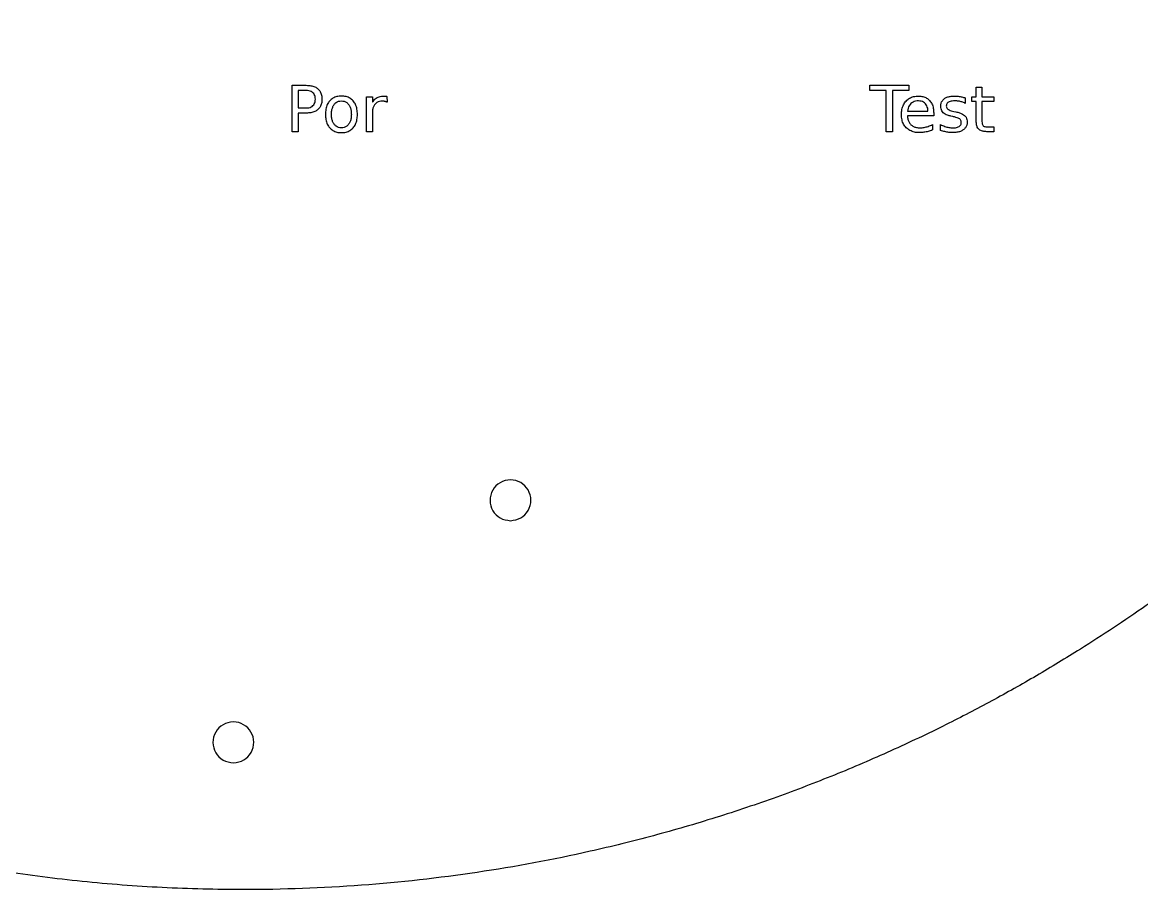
# Model space of a CAD drawing. Extents: x 0 to 245, y 0 to 210.
# Drawn here: x 90.3 to 164.8, y 0.1 to 57.8 of the extents above; entities that cross this region are included whole.
import ezdxf

# ---------------------------------------------------------------- set-up
doc = ezdxf.new("R2010")
doc.units = 0
doc.layers.add('Capa_1', color=7, linetype='CONTINUOUS')

msp = doc.modelspace()

# ---------------------------------------------------------------- linework, layer by layer
at = {"layer": 'Capa_1', "color": 5}
for p, q in [((108.23777, 53.631284), (109.180347, 53.631284)), ((108.23777, 50.545167), (108.23777, 53.631284)), ((108.23777, 53.631284), (108.23777, 53.631284)), ((146.666147, 53.631301), (149.276841, 53.631301)), ((146.666147, 53.279903), (146.666147, 53.631301)), ((146.666147, 53.631301), (146.666147, 53.631301)), ((149.276841, 53.631301), (149.276841, 53.279903)), ((108.655315, 53.288152), (108.655315, 52.128535)), ((109.180347, 53.288152), (108.655315, 53.288152)), ((108.655315, 53.288152), (108.655315, 53.288152)), ((111.524389, 52.916082), (111.524389, 52.916082)), ((114.554696, 52.895389), (114.556672, 52.504715)), ((147.761688, 53.279903), (146.666147, 53.279903)), ((147.761688, 50.545187), (147.761688, 53.279903)), ((149.276841, 53.279903), (148.181299, 53.279903)), ((148.181299, 53.279903), (148.181299, 50.545187)), ((153.752019, 52.860289), (153.752019, 53.517613)), ((153.752019, 53.517613), (154.134424, 53.517613)), ((154.134424, 53.517613), (154.134424, 52.860289)), ((154.134424, 53.517613), (154.134424, 53.517613)), ((108.655315, 52.128535), (109.180347, 52.128535)), ((111.524389, 52.593623), (111.524389, 52.593623)), ((113.200775, 50.545161), (113.200775, 52.860267)), ((113.200775, 52.860267), (113.58318, 52.860267)), ((113.58318, 52.860267), (113.58318, 52.5006)), ((114.556672, 52.504715), (114.556762, 52.504737)), ((153.026482, 52.792076), (153.026482, 52.43241)), ((153.026482, 52.792076), (153.026482, 52.792076)), ((153.472966, 52.564701), (153.472966, 52.860289)), ((153.472966, 52.860289), (153.752019, 52.860289)), ((153.752019, 52.564701), (153.472966, 52.564701)), ((153.752019, 51.307929), (153.752019, 52.564701)), ((154.134424, 52.860289), (154.917839, 52.860289)), ((154.917839, 52.564701), (154.134424, 52.564701)), ((154.134424, 52.564701), (154.134424, 51.307929)), ((154.917839, 52.860289), (154.917839, 52.564701)), ((109.180347, 51.785404), (108.655315, 51.785404)), ((108.655315, 51.785404), (108.655315, 50.545167)), ((113.58318, 51.764725), (113.58318, 50.545161)), ((150.92635, 51.611786), (149.177623, 51.611786)), ((149.190023, 51.907377), (150.546014, 51.909353)), ((150.546014, 51.909353), (150.546014, 51.909443)), ((150.92635, 51.797822), (150.92635, 51.611786)), ((150.92635, 51.797822), (150.92635, 51.797822)), ((152.197592, 51.551842), (152.065301, 51.582847)), ((152.274074, 51.899108), (152.404297, 51.870169)), ((150.837467, 51.022676), (150.837467, 50.663009)), ((151.381104, 50.629935), (151.381104, 51.022676)), ((154.527165, 50.863514), (154.917839, 50.863514)), ((154.917839, 50.863514), (154.917839, 50.545187)), ((108.655315, 50.545167), (108.23777, 50.545167)), ((113.58318, 50.545161), (113.200775, 50.545161)), ((148.181299, 50.545187), (147.761688, 50.545187)), ((154.917839, 50.545187), (154.527165, 50.545187))]:
    msp.add_line(p, q, dxfattribs=at)
at = {"layer": 'Capa_1', "color": 7}
for p, q in [((122.771809, 24.673024), (122.771809, 24.673024)), ((104.34165, 8.574124), (104.34165, 8.574124))]:
    msp.add_line(p, q, dxfattribs=at)
for points, knots in [([(209.858889, 105.000001), (209.857056, 104.523877), (209.853396, 103.573072), (209.823835, 102.149227), (209.70861, 98.67894), (209.292678, 93.200525), (208.194224, 85.796475), (206.809974, 79.563519), (205.371168, 74.45587), (204.050965, 70.411872), (202.711979, 66.814652), (201.405489, 63.647062), (200.173956, 60.890722), (198.901469, 58.250326), (197.596463, 55.723458), (196.26675, 53.307324), (194.118308, 49.635647), (190.980446, 44.816215), (186.621003, 39.034183), (182.599843, 34.399575), (179.105828, 30.778429), (176.269183, 28.04987), (173.010471, 25.141351), (169.291488, 22.101781), (165.074672, 18.991518), (161.21396, 16.430804), (157.771507, 14.34665), (154.792973, 12.673425), (151.565854, 10.99685), (148.079322, 9.341462), (144.323799, 7.735076), (140.439653, 6.25122), (136.426892, 4.90085), (132.28613, 3.695494), (127.011142, 2.394897), (120.538985, 1.189017), (112.826038, 0.332264), (105.819872, 0.074978), (99.615911, 0.231491), (94.281417, 0.63714), (89.012833, 1.306993), (83.817155, 2.236468), (78.701773, 3.420901), (73.898962, 4.790486), (69.402776, 6.303281), (65.203966, 7.92161), (61.145821, 9.690125), (57.229091, 11.596879), (53.453786, 13.630627), (49.091451, 16.216076), (44.216128, 19.45984), (38.932255, 23.478564), (33.782707, 27.932864), (28.809249, 32.837717), (24.059792, 38.203957), (20.331976, 43.041812), (17.468036, 47.196522), (15.330589, 50.5638), (13.291341, 54.064015), (11.359869, 57.697941), (9.546387, 61.465749), (7.773025, 65.563242), (6.079723, 70.004734), (4.512006, 74.801564), (3.234225, 79.468364), (2.215565, 83.985904), (1.425552, 88.339553), (0.83612, 92.612757), (0.430943, 96.796598), (0.193904, 100.884418), (0.062251, 107.712129), (0.605651, 117.186867), (2.68117, 129.062894), (5.710563, 139.306375), (9.214048, 147.988501), (12.823969, 155.248994), (16.36696, 161.177809), (19.587374, 165.898596), (22.304643, 169.534267), (25.983845, 174.038872), (30.804656, 179.254345), (36.967869, 184.942265), (42.779532, 189.507136), (48.053309, 193.117891), (52.659958, 195.935961), (58.281973, 198.988429), (65.018402, 202.089573), (72.954093, 204.992707), (80.947798, 207.198264), (88.947216, 208.739877), (96.913165, 209.654721), (106.250246, 210.009352), (116.80379, 209.423144), (128.319539, 207.475831), (137.536595, 204.84061), (144.600625, 202.177558), (149.711808, 199.930628), (154.277727, 197.625352), (158.327686, 195.337616), (161.894017, 193.130203), (165.340033, 190.802133), (168.664298, 188.360366), (171.865671, 185.811544), (175.34156, 182.81669), (179.039059, 179.323181), (182.890873, 175.277423), (186.517568, 171.04011), (189.91174, 166.621644), (193.066234, 162.032162), (195.951114, 157.317277), (198.565956, 152.491217), (200.911084, 147.567013), (203.088278, 142.301597), (205.051117, 136.684732), (206.747816, 130.710878), (208.076784, 124.679671), (209.043494, 118.607742), (209.654085, 112.509553), (209.830914, 108.256101), (209.855449, 105.893744), (209.858346, 105.447019), (209.858704, 105.149055), (209.858883, 105.000001)], [0, 0, 0, 0, 1.428363, 2.852398, 4.272236, 11.844968, 19.318517, 26.70964, 30.981931, 35.233948, 39.468122, 42.493655, 45.511941, 48.523703, 51.285496, 54.04286, 56.796273, 64.046647, 71.280259, 78.504033, 82.438642, 86.373272, 90.308943, 95.53957, 100.776366, 106.021984, 109.431642, 112.847053, 116.269108, 120.339713, 124.422717, 128.519967, 132.810305, 137.120771, 141.454029, 149.105129, 156.852248, 164.714824, 170.117462, 175.462814, 180.757485, 186.04374, 191.290509, 196.503015, 201.020141, 205.517745, 209.998458, 214.2963, 218.582707, 222.859496, 229.505346, 236.137728, 242.761951, 249.918225, 257.07694, 264.244353, 268.225383, 272.212341, 276.206523, 280.375279, 284.555062, 288.747701, 293.766136, 298.809352, 303.881401, 308.275935, 312.698245, 317.151664, 321.21295, 325.305504, 329.432338, 341.696773, 353.704902, 365.524215, 373.669653, 381.765589, 389.825045, 394.368089, 398.904907, 403.437213, 411.812157, 420.18715, 428.572131, 433.957314, 439.353954, 444.765353, 453.141379, 461.576401, 470.08833, 477.99022, 485.99342, 494.119275, 505.997016, 517.632377, 529.087166, 534.692521, 540.271476, 545.828658, 550.029689, 554.222255, 558.407888, 562.50254, 566.593189, 570.681048, 576.263719, 581.846286, 587.431667, 592.988154, 598.55348, 604.130981, 609.562636, 615.012895, 620.485848, 626.648312, 632.852106, 639.105262, 645.164798, 651.286944, 657.481395, 657.927698, 658.374428, 658.82159, 658.82159, 658.82159, 658.82159]), ([(122.771809, 24.673024), (122.532147, 24.709647), (122.059932, 24.781807), (121.538669, 25.321227), (121.343994, 26.026347), (121.534371, 26.740042), (122.052424, 27.260822), (122.763381, 27.455656), (123.475505, 27.265132), (123.996702, 26.7475), (124.191399, 26.034971), (124.001, 25.328685), (123.483014, 24.786117), (123.011244, 24.711098), (122.771809, 24.673024)], [0, 0, 0, 0, 0.710507, 1.399941, 2.110449, 2.820956, 3.51039, 4.220898, 4.931405, 5.620839, 6.331346, 7.041854, 7.731287, 8.441795, 8.441795, 8.441795, 8.441795]), ([(104.34165, 8.574124), (104.101988, 8.610747), (103.629773, 8.682907), (103.10851, 9.222327), (102.913835, 9.927447), (103.104212, 10.641143), (103.622265, 11.161923), (104.333222, 11.356757), (105.045346, 11.166233), (105.566543, 10.648601), (105.76124, 9.936072), (105.570841, 9.229785), (105.052855, 8.687217), (104.581085, 8.612198), (104.34165, 8.574124)], [0, 0, 0, 0, 0.710507, 1.399941, 2.110449, 2.820956, 3.51039, 4.220898, 4.931405, 5.620839, 6.331346, 7.041854, 7.731288, 8.441795, 8.441795, 8.441795, 8.441795])]:
    msp.add_open_spline(points, degree=3, knots=knots, dxfattribs=at)
at = {"layer": 'Capa_1', "color": 5}
for points, knots in [([(109.180347, 53.631284), (109.286777, 53.627152), (109.48427, 53.619484), (109.75486, 53.541698), (109.969722, 53.407663), (110.12576, 53.218696), (110.214839, 52.978082), (110.238691, 52.708614), (110.214881, 52.438712), (110.125967, 52.196713), (109.970178, 52.006881), (109.754557, 51.874194), (109.484206, 51.797071), (109.286776, 51.78949), (109.180347, 51.785404)], [0, 0, 0, 0, 0.318715, 0.591411, 0.834342, 1.06751, 1.312926, 1.591949, 1.873255, 2.119956, 2.35348, 2.595794, 2.868292, 3.186988, 3.186988, 3.186988, 3.186988]), ([(109.180347, 52.128535), (109.240625, 52.131238), (109.353837, 52.136315), (109.509957, 52.187385), (109.635769, 52.273214), (109.72763, 52.39289), (109.780693, 52.542786), (109.795134, 52.708993), (109.780679, 52.874996), (109.727508, 53.024157), (109.635696, 53.143484), (109.509963, 53.229308), (109.353835, 53.280371), (109.240625, 53.285449), (109.180347, 53.288152)], [0, 0, 0, 0, 0.180385, 0.338788, 0.485833, 0.630768, 0.783589, 0.956292, 1.127854, 1.280028, 1.424781, 1.571826, 1.73023, 1.910615, 1.910615, 1.910615, 1.910615]), ([(111.524389, 52.916082), (111.627851, 52.910129), (111.825393, 52.898762), (112.098173, 52.785701), (112.316876, 52.600181), (112.476996, 52.349704), (112.570013, 52.041625), (112.595811, 51.700961), (112.569982, 51.360283), (112.476733, 51.05234), (112.317201, 50.801392), (112.09814, 50.614996), (111.825401, 50.505028), (111.524011, 50.474855), (111.22239, 50.504994), (110.94899, 50.614904), (110.729431, 50.801008), (110.571224, 51.05262), (110.478643, 51.360357), (110.453049, 51.700961), (110.478613, 52.04155), (110.570962, 52.349423), (110.729756, 52.600565), (110.948957, 52.785789), (111.2224, 52.89881), (111.420542, 52.910143), (111.524389, 52.916082)], [0, 0, 0, 0, 0.309157, 0.590277, 0.868173, 1.157266, 1.469532, 1.823712, 2.176975, 2.48924, 2.779104, 3.057, 3.338121, 3.647278, 3.957574, 4.239331, 4.517404, 4.806645, 5.118703, 5.471946, 5.826105, 6.138163, 6.426633, 6.704705, 6.986461, 7.296757, 7.296757, 7.296757, 7.296757]), ([(113.58318, 52.5006), (113.610885, 52.544616), (113.664783, 52.630245), (113.771433, 52.736196), (113.894473, 52.817592), (114.034671, 52.875769), (114.192787, 52.909214), (114.313349, 52.917238), (114.390203, 52.915588), (114.419179, 52.913535), (114.449934, 52.909592), (114.482961, 52.906623), (114.518105, 52.901647), (114.542228, 52.897522), (114.554696, 52.895389)], [0, 0, 0, 0, 0.155631, 0.302767, 0.446919, 0.595784, 0.755268, 0.929739, 0.956849, 0.985861, 1.016828, 1.049852, 1.085322, 1.123271, 1.123271, 1.123271, 1.123271]), ([(150.837467, 50.663009), (150.791839, 50.64462), (150.700854, 50.607951), (150.56049, 50.564243), (150.418267, 50.529107), (150.274104, 50.503746), (150.12834, 50.488619), (149.915532, 50.481081), (149.646136, 50.504886), (149.341224, 50.613355), (149.093011, 50.796864), (148.909012, 51.043852), (148.800355, 51.346828), (148.770642, 51.683818), (148.799472, 52.022882), (148.900985, 52.334643), (149.074769, 52.589455), (149.30863, 52.781199), (149.597872, 52.895112), (149.904122, 52.926432), (150.199585, 52.897555), (150.457649, 52.794685), (150.664657, 52.620682), (150.819035, 52.39118), (150.911905, 52.10876), (150.921355, 51.905351), (150.92635, 51.797822)], [0, 0, 0, 0, 0.147532, 0.294189, 0.440579, 0.586784, 0.732955, 0.879803, 1.225486, 1.537423, 1.838393, 2.138071, 2.448068, 2.791238, 3.145649, 3.462897, 3.763585, 4.058615, 4.356606, 4.682347, 4.9739, 5.239655, 5.502433, 5.772845, 6.059802, 6.381628, 6.381628, 6.381628, 6.381628]), ([(152.065301, 51.582847), (151.993339, 51.600068), (151.86089, 51.631763), (151.687067, 51.707005), (151.552118, 51.801551), (151.459969, 51.924364), (151.407205, 52.071629), (151.391532, 52.245729), (151.411821, 52.43186), (151.491775, 52.609887), (151.627398, 52.749408), (151.809793, 52.848596), (152.035034, 52.905932), (152.244797, 52.918577), (152.422613, 52.913867), (152.555124, 52.903724), (152.682008, 52.886657), (152.802902, 52.862557), (152.917799, 52.832122), (152.990682, 52.805267), (153.026482, 52.792076)], [0, 0, 0, 0, 0.221641, 0.407942, 0.565136, 0.710289, 0.860932, 1.028357, 1.231189, 1.416175, 1.602669, 1.804422, 2.031401, 2.29443, 2.432277, 2.564972, 2.692916, 2.816108, 2.934613, 3.049018, 3.049018, 3.049018, 3.049018]), ([(111.524389, 52.593623), (111.460162, 52.589062), (111.335604, 52.580216), (111.164825, 52.493487), (111.030289, 52.354909), (110.930949, 52.171947), (110.873458, 51.948247), (110.857357, 51.700592), (110.873308, 51.452718), (110.930402, 51.2287), (111.027377, 51.044363), (111.163432, 50.906185), (111.334752, 50.822864), (111.523634, 50.799795), (111.712223, 50.823091), (111.88219, 50.907464), (112.016719, 51.046759), (112.115533, 51.23006), (112.1732, 51.453664), (112.189422, 51.70027), (112.173171, 51.946657), (112.115514, 52.169561), (112.016305, 52.352734), (111.882442, 52.492313), (111.712356, 52.580018), (111.588254, 52.589001), (111.524389, 52.593623)], [0, 0, 0, 0, 0.191571, 0.371524, 0.559587, 0.763348, 0.988998, 1.24699, 1.505192, 1.731327, 1.935539, 2.122955, 2.303223, 2.495899, 2.686333, 2.865671, 3.053573, 3.258137, 3.483786, 3.74086, 3.99679, 4.221775, 4.426137, 4.614856, 4.794502, 4.984969, 4.984969, 4.984969, 4.984969]), ([(114.556762, 52.504737), (114.54222, 52.512568), (114.512945, 52.528333), (114.465689, 52.546178), (114.415932, 52.558936), (114.36392, 52.569859), (114.308549, 52.575799), (114.203904, 52.579209), (114.056824, 52.564345), (113.882535, 52.49257), (113.745151, 52.369841), (113.648616, 52.202863), (113.591846, 51.996056), (113.586209, 51.84558), (113.58318, 51.764725)], [0, 0, 0, 0, 0.049509, 0.09967, 0.151036, 0.203511, 0.25898, 0.317812, 0.517628, 0.697307, 0.874002, 1.059916, 1.268417, 1.510556, 1.510556, 1.510556, 1.510556]), ([(150.546014, 51.909443), (150.542011, 51.974639), (150.534398, 52.09863), (150.474183, 52.270772), (150.377143, 52.411217), (150.249355, 52.518245), (150.092022, 52.582104), (149.911956, 52.599675), (149.726188, 52.582324), (149.549577, 52.522275), (149.403051, 52.419855), (149.291845, 52.278937), (149.216761, 52.104149), (149.19925, 51.975277), (149.190023, 51.907377)], [0, 0, 0, 0, 0.195247, 0.371326, 0.539328, 0.701832, 0.864335, 1.040562, 1.239775, 1.420211, 1.593973, 1.768332, 1.952264, 2.157094, 2.157094, 2.157094, 2.157094]), ([(153.026482, 52.43241), (152.990464, 52.449872), (152.918725, 52.484652), (152.806512, 52.525684), (152.691823, 52.558063), (152.574292, 52.581022), (152.454024, 52.594825), (152.315068, 52.599758), (152.16786, 52.592958), (152.023439, 52.565787), (151.908316, 52.519115), (151.823908, 52.448849), (151.774294, 52.355652), (151.761683, 52.258689), (151.771928, 52.169084), (151.807521, 52.095536), (151.870041, 52.033079), (151.969051, 51.985038), (152.105939, 51.938785), (152.213356, 51.913437), (152.274074, 51.899108)], [0, 0, 0, 0, 0.12002, 0.23905, 0.35786, 0.477225, 0.597904, 0.720635, 0.894076, 1.038934, 1.159688, 1.262922, 1.361574, 1.468825, 1.551587, 1.628936, 1.709165, 1.811832, 1.955655, 2.142655, 2.142655, 2.142655, 2.142655]), ([(149.177623, 51.611786), (149.1863, 51.530635), (149.202612, 51.378081), (149.282599, 51.171071), (149.405141, 51.005143), (149.572904, 50.88798), (149.777623, 50.81979), (149.974432, 50.804135), (150.148318, 50.811671), (150.290138, 50.829432), (150.429451, 50.859746), (150.567087, 50.90185), (150.704149, 50.955386), (150.792635, 51.000047), (150.837467, 51.022676)], [0, 0, 0, 0, 0.24401, 0.45871, 0.657423, 0.853955, 1.062486, 1.297396, 1.441984, 1.584365, 1.725591, 1.869155, 2.015785, 2.166373, 2.166373, 2.166373, 2.166373]), ([(152.404297, 51.870169), (152.486279, 51.850494), (152.635867, 51.814593), (152.831436, 51.734022), (152.979786, 51.634317), (153.082539, 51.508128), (153.140006, 51.35415), (153.157346, 51.175264), (153.134128, 50.9845), (153.043707, 50.804242), (152.894839, 50.662074), (152.699106, 50.557043), (152.459217, 50.496437), (152.243804, 50.482301), (152.066122, 50.488112), (151.936335, 50.500625), (151.803321, 50.521778), (151.666202, 50.549357), (151.52476, 50.585193), (151.42974, 50.614787), (151.381104, 50.629935)], [0, 0, 0, 0, 0.252663, 0.461021, 0.631283, 0.783546, 0.941056, 1.116874, 1.318937, 1.509366, 1.70929, 1.926885, 2.168732, 2.445817, 2.571746, 2.701874, 2.836678, 2.975635, 3.121358, 3.274161, 3.274161, 3.274161, 3.274161]), ([(151.381104, 51.022676), (151.427415, 50.999633), (151.518229, 50.954448), (151.657267, 50.899594), (151.794516, 50.855488), (151.93126, 50.825816), (152.066766, 50.807574), (152.212171, 50.801199), (152.359398, 50.808759), (152.499848, 50.837588), (152.613873, 50.887097), (152.698682, 50.958808), (152.750575, 51.051327), (152.763856, 51.15218), (152.75338, 51.2483), (152.71737, 51.332138), (152.651173, 51.402432), (152.543281, 51.4569), (152.389272, 51.507767), (152.267221, 51.535831), (152.197592, 51.551842)], [0, 0, 0, 0, 0.155118, 0.304177, 0.44793, 0.587137, 0.723368, 0.85763, 1.023303, 1.164402, 1.285673, 1.392449, 1.491764, 1.596359, 1.692391, 1.779071, 1.865207, 1.976167, 2.137418, 2.351599, 2.351599, 2.351599, 2.351599]), ([(154.527165, 50.545187), (154.439068, 50.547847), (154.280931, 50.552621), (154.071283, 50.603496), (153.909745, 50.698427), (153.812068, 50.857545), (153.759653, 51.06487), (153.754748, 51.221039), (153.752019, 51.307929)], [0, 0, 0, 0, 0.263829, 0.473586, 0.64204, 0.810208, 1.017671, 1.277867, 1.277867, 1.277867, 1.277867]), ([(154.134424, 51.307929), (154.135638, 51.252318), (154.137755, 51.155317), (154.159727, 51.031341), (154.203404, 50.939015), (154.287848, 50.891489), (154.39655, 50.867056), (154.480031, 50.864792), (154.527165, 50.863514)], [0, 0, 0, 0, 0.1665, 0.290418, 0.377709, 0.460852, 0.569642, 0.710715, 0.710715, 0.710715, 0.710715])]:
    msp.add_open_spline(points, degree=3, knots=knots, dxfattribs=at)

doc.saveas('drawing.dxf')
